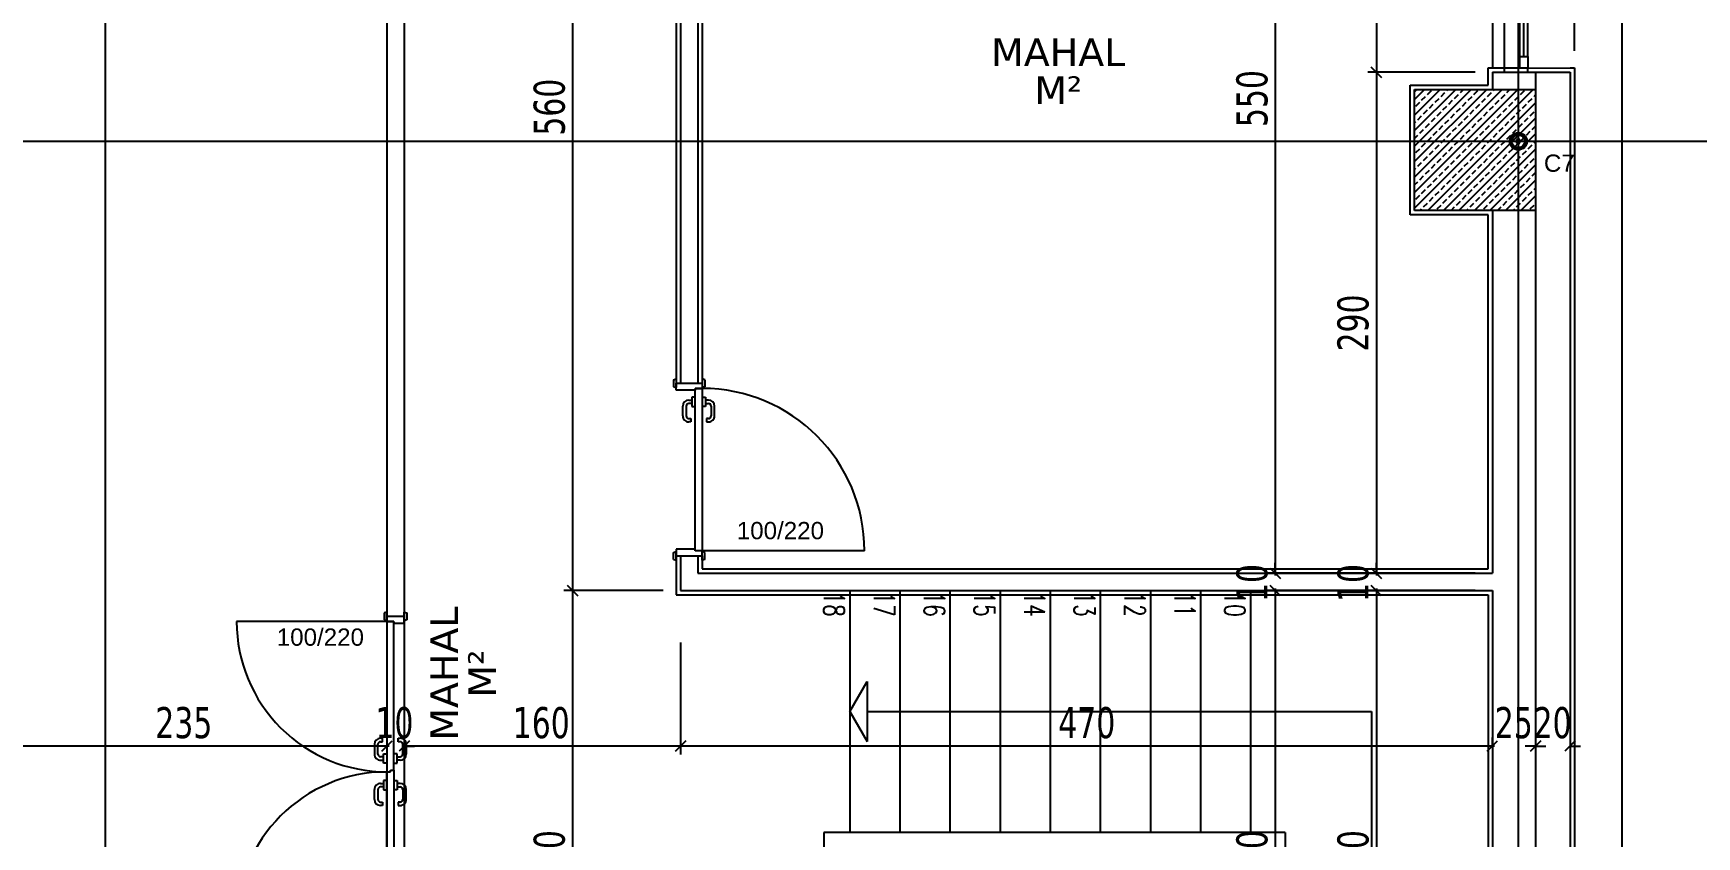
# Model space of a CAD drawing. Header units: millimetres. Extents: x 43168.9 to 43194.6, y -25545.1 to -25543.4.
# Drawn here: x 43173.1939 to 43173.3865, y -25544.1844 to -25544.0914 of the extents above; entities that cross this region are included whole.
import ezdxf
from ezdxf.enums import TextEntityAlignment as Align

# ---------------------------------------------------------------- set-up
doc = ezdxf.new("R2010")
doc.units = ezdxf.units.MM
doc.header["$LTSCALE"] = 200
doc.linetypes.add('DASHDOT2', pattern=[0.5, 0.25, -0.125, 0, -0.125])
doc.linetypes.add('DOT2', pattern=[0.125, 0, -0.125])
for name, color, linetype in [('aks_sgh', 5, 'DASHDOT2'), ('cam_sgh', 1, 'Continuous'), ('dograma_sgh', 43, 'Continuous'), ('duv_sgh', 4, 'Continuous'), ('gor-4_sgh', 17, 'Continuous'), ('izd.tas.ust_sgh', 213, 'DOT2'), ('kolon-b.a_sgh', 6, 'Continuous'), ('merdi_sgh', 3, 'Continuous'), ('olcuic_sgh', 183, 'Continuous'), ('poz_sgh', 12, 'Continuous'), ('siva_sgh', 145, 'Continuous'), ('tarama-betonarme_sgh', 223, 'Continuous'), ('yazi-merdi_sgh', 9, 'Continuous')]:
    doc.layers.add(name, color=color, linetype=linetype)
doc.styles.add('1-200', font='arial.ttf', dxfattribs={"height": 60})
doc.styles.add('dim', font='VERDANA.TTF', dxfattribs={"width": 0.7})
doc.styles.add('text1', font='VERDANA.TTF')
doc.styles.add('text2', font='arial.ttf')
doc.styles.add('text3', font='simplex8.shx', dxfattribs={"width": 0.7})

msp = doc.modelspace()

# ---------------------------------------------------------------- hatches: boundary and pattern name
h = msp.add_hatch(color=256)
edge = h.paths.add_edge_path()
edge.add_arc((43173.3658790417, -25544.10391939969), 0.001, 0, 360)
edge = h.paths.add_edge_path(flags=16)
edge.add_arc((43173.3658790417, -25544.10391939969), 0.00075, 0, 360)

# ---------------------------------------------------------------- linework, layer by layer
at = {"color": 0, "linetype": 'ByBlock', "lineweight": -2}
for p, q in [((43173.34884751141, -25544.09531939969), (43173.35004751141, -25544.09651939969)), ((43173.35004751141, -25544.09651939969), (43173.34884751141, -25544.09531939969)), ((43173.36607904171, -25544.10371939969), (43173.36567904171, -25544.10371939969)), ((43173.36567904171, -25544.10371939969), (43173.36567904171, -25544.10411939969)), ((43173.36594975238, -25544.10384868901), (43173.36580833103, -25544.10399011036)), ((43173.36594975238, -25544.10399011036), (43173.36580833103, -25544.10384868901)), ((43173.36607904171, -25544.10411939969), (43173.36607904171, -25544.10371939969)), ((43173.36567904171, -25544.10411939969), (43173.36607904171, -25544.10411939969)), ((43173.33714423309, -25544.15331939969), (43173.33834423309, -25544.15451939969)), ((43173.33714423309, -25544.15331939969), (43173.33834423309, -25544.15451939969)), ((43173.34884751141, -25544.15331939969), (43173.35004751141, -25544.15451939969)), ((43173.34884751141, -25544.15331939969), (43173.35004751141, -25544.15451939969)), ((43173.25578260523, -25544.15531939969), (43173.25698260523, -25544.15651939969)), ((43173.25698260523, -25544.15651939969), (43173.25578260523, -25544.15531939969)), ((43173.33834423309, -25544.15651939969), (43173.33714423309, -25544.15531939969)), ((43173.33834423309, -25544.15651939969), (43173.33714423309, -25544.15531939969)), ((43173.35004751141, -25544.15651939969), (43173.34884751141, -25544.15531939969)), ((43173.35004751141, -25544.15651939969), (43173.34884751141, -25544.15531939969)), ((43173.23427959124, -25544.17451939969), (43173.23547959124, -25544.17331939969)), ((43173.23427959124, -25544.17451939969), (43173.23547959124, -25544.17331939969)), ((43173.23747956535, -25544.17331939969), (43173.23627956535, -25544.17451939969)), ((43173.23747956535, -25544.17331939969), (43173.23627956535, -25544.17451939969)), ((43173.26947959124, -25544.17331939969), (43173.26827959124, -25544.17451939969)), ((43173.26827959124, -25544.17451939969), (43173.26947959124, -25544.17331939969)), ((43173.36227904171, -25544.17451939969), (43173.36347904171, -25544.17331939969)), ((43173.36227904171, -25544.17451939969), (43173.36347904171, -25544.17331939969)), ((43173.3672790417, -25544.17451939969), (43173.3684790417, -25544.17331939969)), ((43173.3684790417, -25544.17331939969), (43173.3672790417, -25544.17451939969)), ((43173.3724790417, -25544.17331939969), (43173.3712790417, -25544.17451939969))]:
    msp.add_line(p, q, dxfattribs=at)
at = {"color": 0}
for p, q in [((43173.2348795705, -25544.1595101568), (43173.2174795704, -25544.15951016129)), ((43173.2348795702, -25544.1584101568), (43173.23457957018, -25544.1585101569)), ((43173.23457957018, -25544.1585101569), (43173.23457957044, -25544.15931015691)), ((43173.23457957044, -25544.15931015691), (43173.23487957049, -25544.1594101568)), ((43173.23487957049, -25544.1594101568), (43173.2348795702, -25544.1584101568)), ((43173.23487957034, -25544.1589101568), (43173.23487957056, -25544.15951015689)), ((43173.23687956535, -25544.1589101568), (43173.23487957034, -25544.1589101568)), ((43173.2356795705, -25544.15951015659), (43173.2348795705, -25544.15951015689)), ((43173.2348795705, -25544.15951015689), (43173.23487957678, -25544.17691015698)), ((43173.23487957056, -25544.15951015689), (43173.2356795705, -25544.15951015659)), ((43173.2356795705, -25544.15951015659), (43173.23567957046, -25544.1597101566)), ((43173.2356795767, -25544.17671015724), (43173.2356795705, -25544.15951015659)), ((43173.23687956524, -25544.1594101568), (43173.23687956553, -25544.1584101568)), ((43173.23687956559, -25544.15971015629), (43173.23687956535, -25544.1589101568)), ((43173.23717956529, -25544.15931015691), (43173.23687956524, -25544.1594101568)), ((43173.23687956553, -25544.1584101568), (43173.23717956555, -25544.1585101569)), ((43173.23717956555, -25544.1585101569), (43173.23717956529, -25544.15931015691)), ((43173.23567957046, -25544.1597101566), (43173.23687956559, -25544.15971015629)), ((43173.2343795757, -25544.17302015718), (43173.23413957571, -25544.17302015724)), ((43173.23437957581, -25544.17342015718), (43173.2343795757, -25544.17302015718)), ((43173.23617957581, -25544.17342015672), (43173.23617957571, -25544.17302015672)), ((43173.23617957571, -25544.17302015672), (43173.23641957571, -25544.17302015665)), ((43173.23343957589, -25544.17372015742), (43173.23343957619, -25544.17486015742)), ((43173.23383957618, -25544.17486015732), (43173.23383957589, -25544.17372015732)), ((43173.23413957581, -25544.17342015724), (43173.23437957581, -25544.17342015718)), ((43173.23447957645, -25544.17591015715), (43173.23447957617, -25544.17481015715)), ((43173.23447957617, -25544.17481015715), (43173.23487957618, -25544.17481015705)), ((43173.23607957617, -25544.17481015674), (43173.23567957618, -25544.17481015684)), ((43173.23607957645, -25544.17591015674), (43173.23607957617, -25544.17481015674)), ((43173.23641957581, -25544.17342015665), (43173.23617957581, -25544.17342015672)), ((43173.23671957618, -25544.17486015657), (43173.23671957589, -25544.17372015657)), ((43173.23711957589, -25544.17372015647), (43173.23711957618, -25544.17486015647)), ((43173.23447957626, -25544.17516015715), (43173.23413957626, -25544.17516015724)), ((43173.23413957637, -25544.17556015724), (43173.23447957636, -25544.17556015715)), ((43173.23487957648, -25544.17591015705), (43173.23447957645, -25544.17591015715)), ((43173.23487957678, -25544.17691015698), (43173.23527957681, -25544.17691015681)), ((43173.23487959008, -25544.19431015596), (43173.23487957948, -25544.17691015698)), ((43173.23487957948, -25544.17691015698), (43173.23527957951, -25544.17691015681)), ((43173.23527957681, -25544.17691015681), (43173.23527957643, -25544.17671015681)), ((43173.23527957643, -25544.17671015681), (43173.2356795767, -25544.17671015724)), ((43173.23527957951, -25544.17691015681), (43173.23527957913, -25544.17671015681)), ((43173.23527957913, -25544.17671015681), (43173.2356795794, -25544.17671015724)), ((43173.23567957647, -25544.17591015684), (43173.23607957645, -25544.17591015674)), ((43173.2356795794, -25544.17671015724), (43173.2356795974, -25544.19431015684)), ((43173.23607957626, -25544.17516015674), (43173.23641957626, -25544.17516015665)), ((43173.23641957637, -25544.17556015665), (43173.23607957637, -25544.17556015674)), ((43173.23343957859, -25544.18010015626), (43173.23343957888, -25544.17896015626)), ((43173.23383957888, -25544.17896015637), (43173.23383957858, -25544.18010015637)), ((43173.23413957906, -25544.17826015644), (43173.23447957906, -25544.17826015653)), ((43173.23447957895, -25544.17866015653), (43173.23413957896, -25544.17866015645)), ((43173.23487957917, -25544.17791015664), (43173.23447957915, -25544.17791015653)), ((43173.23447957915, -25544.17791015653), (43173.23447957887, -25544.17901015653)), ((43173.23567957917, -25544.17791015684), (43173.23607957915, -25544.17791015694)), ((43173.23607957915, -25544.17791015694), (43173.23607957887, -25544.17901015695)), ((43173.23641957906, -25544.17826015703), (43173.23607957906, -25544.17826015695)), ((43173.23607957896, -25544.17866015694), (43173.23641957896, -25544.17866015703)), ((43173.23671957888, -25544.17896015711), (43173.23671957858, -25544.18010015711)), ((43173.23711957858, -25544.18010015721), (43173.23711957888, -25544.17896015721)), ((43173.2341395785, -25544.18040015645), (43173.23437957851, -25544.18040015651)), ((43173.2343795784, -25544.18080015651), (43173.2341395784, -25544.18080015645)), ((43173.23437957851, -25544.18040015651), (43173.2343795784, -25544.18080015651)), ((43173.23447957887, -25544.17901015653), (43173.23487957887, -25544.17901015664)), ((43173.23607957887, -25544.17901015695), (43173.23567957887, -25544.17901015684)), ((43173.23617957851, -25544.18040015697), (43173.2361795784, -25544.18080015697)), ((43173.2361795784, -25544.18080015697), (43173.2364195784, -25544.18080015703)), ((43173.2364195785, -25544.18040015703), (43173.23617957851, -25544.18040015697))]:
    msp.add_line(p, q, dxfattribs=at)
at = {"color": 0, "linetype": 'Continuous', "lineweight": -2}
for radius in [0.001, 0.00075]:
    msp.add_circle((43173.3658790417, -25544.10391939969), radius, dxfattribs=at)
at = {"color": 0}
for centre, radius, start, end in [((43173.2348795705, -25544.1595101568), 0.01740000010329874, 180.0000145908581, 270.0000208440833), ((43173.23413957588, -25544.17372015724), 0.0007, 90.00001459085833, 180.0000145908581), ((43173.23641957589, -25544.17372015665), 0.0007, 1.459085805009095e-05, 90.00001459085833), ((43173.23413957618, -25544.17486015724), 0.0007, 180.0000145908581, 270.0000145908583), ((43173.23413957588, -25544.17372015724), 0.0003, 90.00001459085833, 180.0000145908581), ((43173.23413957618, -25544.17486015724), 0.0003, 180.0000145908581, 270.0000145908583), ((43173.23641957589, -25544.17372015665), 0.0003, 1.459085805009095e-05, 90.00001459085833), ((43173.23641957618, -25544.17486015665), 0.0007, 270.0000145908583, 1.459085805009095e-05), ((43173.23641957618, -25544.17486015665), 0.0003, 270.0000145908583, 1.459085805009095e-05), ((43173.2348795821, -25544.19431015409), 0.01739999695274168, 90.00005836343327, 180), ((43173.23413957888, -25544.17896015645), 0.0007, 89.99998540914169, 179.9999854091419), ((43173.23413957888, -25544.17896015645), 0.0003, 89.99998540914169, 179.9999854091419), ((43173.23641957888, -25544.17896015703), 0.0007, 359.9999854091419, 89.99998540914169), ((43173.23641957888, -25544.17896015703), 0.0003, 359.9999854091419, 89.99998540914169), ((43173.23413957858, -25544.18010015645), 0.0007, 179.9999854091419, 269.9999854091417), ((43173.23413957858, -25544.18010015645), 0.0003, 179.9999854091419, 269.9999854091417), ((43173.23641957858, -25544.18010015703), 0.0003, 269.9999854091417, 359.9999854091419), ((43173.23641957858, -25544.18010015703), 0.0007, 269.9999854091417, 359.9999854091419)]:
    msp.add_arc(centre, radius, start, end, dxfattribs=at)
at = {"layer": 'aks_sgh'}
for p, q in [((43173.3658790417, -25543.74091939969), (43173.3658790417, -25544.60991939969)), ((43173.37787904171, -25543.74091939969), (43173.37787904171, -25544.60991939969)), ((43173.44687959124, -25544.10391939969), (43172.64487849217, -25544.10391939969))]:
    msp.add_line(p, q, dxfattribs=at)
at = {"layer": 'cam_sgh'}
for p, q in [((43173.23487959124, -25544.04391939969), (43173.23487959124, -25544.30091015457)), ((43173.23687959124, -25544.04391939969), (43173.23687959124, -25544.30091015457)), ((43173.3665190417, -25544.09409939969), (43173.3665190417, -25544.07258439969))]:
    msp.add_line(p, q, dxfattribs=at)
at = {"layer": 'dograma_sgh'}
for p, q in [((43173.36606404171, -25544.09542939969), (43173.36606404171, -25544.09409939969)), ((43173.36606404171, -25544.09409939969), (43173.3669740417, -25544.09409939969)), ((43173.3669740417, -25544.09409939969), (43173.3669740417, -25544.09542939969)), ((43173.3642440417, -25544.09542939969), (43173.3642440417, -25544.09591939969)), ((43173.3669740417, -25544.09542939969), (43173.3642440417, -25544.09542939969)), ((43173.3642440417, -25544.09591939969), (43173.3669740417, -25544.09591939969)), ((43173.3669740417, -25544.09542939969), (43173.36606404171, -25544.09542939969)), ((43173.3669740417, -25544.09591939969), (43173.3669740417, -25544.09542939969)), ((43173.26807959125, -25544.13151939969), (43173.26837959125, -25544.13141939969)), ((43173.26807959125, -25544.13151939969), (43173.26807959125, -25544.13231939969)), ((43173.26807959125, -25544.13231939969), (43173.26837959125, -25544.13241939969)), ((43173.26837959125, -25544.13141939969), (43173.26837959125, -25544.13241939969)), ((43173.26837959125, -25544.13191939969), (43173.27137959124, -25544.13191939969)), ((43173.26837959125, -25544.13271939969), (43173.26837959125, -25544.13191939969)), ((43173.27057959124, -25544.13271939969), (43173.26837959125, -25544.13271939969)), ((43173.27057959124, -25544.13251939969), (43173.27137959124, -25544.13251939969)), ((43173.27057959124, -25544.15131939969), (43173.27057959124, -25544.13251939969)), ((43173.27107959124, -25544.13251939969), (43173.27057959124, -25544.13251939969)), ((43173.27057959124, -25544.13251939969), (43173.27057959124, -25544.13271939969)), ((43173.27137959124, -25544.13251939969), (43173.27107959124, -25544.13251939969)), ((43173.27167959124, -25544.13151939969), (43173.27137959124, -25544.13141939969)), ((43173.27137959124, -25544.13141939969), (43173.27137959124, -25544.13241939969)), ((43173.27137959124, -25544.13191939969), (43173.27137959124, -25544.13251939969)), ((43173.27167959124, -25544.13231939969), (43173.27137959124, -25544.13241939969)), ((43173.27137959124, -25544.13251939969), (43173.27137959124, -25544.15131939969)), ((43173.27167959124, -25544.13151939969), (43173.27167959124, -25544.13231939969)), ((43173.26913959176, -25544.13570940006), (43173.26913959146, -25544.13456940006)), ((43173.26953959146, -25544.13456939996), (43173.26953959175, -25544.13570939996)), ((43173.26983959128, -25544.13386939988), (43173.27017959128, -25544.13386939979)), ((43173.27017959138, -25544.13426939979), (43173.26983959138, -25544.13426939988)), ((43173.27057959117, -25544.13351939969), (43173.27017959119, -25544.13351939979)), ((43173.27017959119, -25544.13351939979), (43173.27017959148, -25544.13461939979)), ((43173.27017959148, -25544.13461939979), (43173.27057959147, -25544.13461939969)), ((43173.27137959132, -25544.13351939969), (43173.2717795913, -25544.13351939979)), ((43173.27177959101, -25544.13461939979), (43173.27137959102, -25544.13461939969)), ((43173.2717795913, -25544.13351939979), (43173.27177959101, -25544.13461939979)), ((43173.2721195912, -25544.13386939988), (43173.2717795912, -25544.13386939979)), ((43173.2717795911, -25544.13426939979), (43173.2721195911, -25544.13426939988)), ((43173.27241959103, -25544.13456939996), (43173.27241959073, -25544.13570939996)), ((43173.27281959073, -25544.13570940006), (43173.27281959102, -25544.13456940006)), ((43173.26983959183, -25544.13600939988), (43173.27007959184, -25544.13600939982)), ((43173.27007959194, -25544.13640939982), (43173.26983959194, -25544.13640939988)), ((43173.27007959184, -25544.13600939982), (43173.27007959194, -25544.13640939982)), ((43173.27211959065, -25544.13600939988), (43173.27187959065, -25544.13600939982)), ((43173.27187959065, -25544.13600939982), (43173.27187959055, -25544.13640939982)), ((43173.27187959055, -25544.13640939982), (43173.27211959055, -25544.13640939988)), ((43173.26807959125, -25544.15151939969), (43173.26837959125, -25544.15141939969)), ((43173.26807959125, -25544.15231939969), (43173.26807959125, -25544.15151939969)), ((43173.27057959124, -25544.15111939969), (43173.26837959125, -25544.15111939969)), ((43173.26837959125, -25544.15111939969), (43173.26837959125, -25544.15191939969)), ((43173.26837959125, -25544.15241939969), (43173.26837959125, -25544.15141939969)), ((43173.26837959125, -25544.15191939969), (43173.27137959124, -25544.15191939969)), ((43173.27057959124, -25544.15131939969), (43173.27057959124, -25544.15111939969)), ((43173.27137959124, -25544.15131939969), (43173.27057959124, -25544.15131939969)), ((43173.27107959124, -25544.15131939969), (43173.27057959124, -25544.15131939969)), ((43173.27137959124, -25544.15131939969), (43173.27107959124, -25544.15131939969)), ((43173.27137959124, -25544.15191939969), (43173.27137959124, -25544.15131939969)), ((43173.27167959124, -25544.15151939969), (43173.27137959124, -25544.15141939969)), ((43173.27137959124, -25544.15241939969), (43173.27137959124, -25544.15141939969)), ((43173.27167959124, -25544.15231939969), (43173.27167959124, -25544.15151939969)), ((43173.26807959125, -25544.15231939969), (43173.26837959125, -25544.15241939969)), ((43173.27167959124, -25544.15231939969), (43173.27137959124, -25544.15241939969))]:
    msp.add_line(p, q, dxfattribs=at)
at = {"layer": 'dograma_sgh', "color": 145}
msp.add_line((43173.29017959124, -25544.15131939969), (43173.27137959124, -25544.15131939969), dxfattribs=at)
msp.add_arc((43173.27137959124, -25544.15131939969), 0.01879999999999999, 0, 90, dxfattribs=at)
at = {"layer": 'dograma_sgh'}
for centre, radius, start, end in [((43173.26983959146, -25544.13456939988), 0.0007, 90.00001459085833, 180.0000145908581), ((43173.26983959146, -25544.13456939988), 0.0003, 90.00001459085833, 180.0000145908581), ((43173.27211959103, -25544.13456939988), 0.0007, 359.9999854091419, 89.99998540914169), ((43173.27211959103, -25544.13456939988), 0.0003, 359.9999854091419, 89.99998540914169), ((43173.26983959175, -25544.13570939988), 0.0007, 180.0000145908581, 270.0000145908583), ((43173.26983959175, -25544.13570939988), 0.0003, 180.0000145908581, 270.0000145908583), ((43173.27211959073, -25544.13570939988), 0.0003, 269.9999854091417, 359.9999854091419), ((43173.27211959073, -25544.13570939988), 0.0007, 269.9999854091417, 359.9999854091419)]:
    msp.add_arc(centre, radius, start, end, dxfattribs=at)
at = {"layer": 'duv_sgh'}
for p, q in [((43173.26887959124, -25544.04391939969), (43173.26887959124, -25544.13191939969)), ((43173.27087959124, -25544.04391939969), (43173.27087959124, -25544.13191939969)), ((43173.36287904171, -25544.09591939969), (43173.36287904171, -25544.09791939969)), ((43173.36287904171, -25544.09591939969), (43173.3718790417, -25544.09591939969)), ((43173.3678790417, -25544.09591939969), (43173.3678790417, -25544.09791939969)), ((43173.3718790417, -25544.09591939969), (43173.3718790417, -25544.25191939969)), ((43173.36287904171, -25544.11191939969), (43173.36287904171, -25544.15391939969)), ((43173.3678790417, -25544.11191939969), (43173.3678790417, -25544.21591939969)), ((43173.26837959125, -25544.13191939969), (43173.27137959124, -25544.13191939969)), ((43173.26837959125, -25544.15191939969), (43173.27137959124, -25544.15191939969)), ((43173.26887959124, -25544.15191939969), (43173.26887959124, -25544.15591939969)), ((43173.27087959124, -25544.15191939969), (43173.27087959124, -25544.15391939969)), ((43173.27087959124, -25544.15391939969), (43173.36287904171, -25544.15391939969)), ((43173.26887959124, -25544.15591939969), (43173.36287904171, -25544.15591939969)), ((43173.36287904171, -25544.15591939969), (43173.36287904171, -25544.21591939969))]:
    msp.add_line(p, q, dxfattribs=at)
at = {"layer": 'gor-4_sgh'}
for p, q in [((43173.36287904171, -25544.04891939969), (43173.36287904171, -25544.09542939969)), ((43173.3642440417, -25544.04858439969), (43173.3642440417, -25544.09542939969)), ((43173.37237904171, -25544.09342939969), (43173.37237904171, -25544.04924663395)), ((43173.36606404171, -25544.09409939969), (43173.36606404171, -25544.07258439969)), ((43173.3669740417, -25544.09409939969), (43173.3669740417, -25544.07258439969))]:
    msp.add_line(p, q, dxfattribs=at)
at = {"layer": 'izd.tas.ust_sgh'}
msp.add_line((43173.37987959124, -25543.86692864481), (43173.37987959124, -25544.46491939969), dxfattribs=at)
at = {"layer": 'kolon-b.a_sgh'}
for p, q in [((43173.35387904171, -25544.09791939969), (43173.3678790417, -25544.09791939969)), ((43173.35387904171, -25544.11191939969), (43173.35387904171, -25544.09791939969)), ((43173.3678790417, -25544.09791939969), (43173.3678790417, -25544.11191939969)), ((43173.3678790417, -25544.11191939969), (43173.35387904171, -25544.11191939969))]:
    msp.add_line(p, q, dxfattribs=at)
at = {"layer": 'merdi_sgh'}
for p, q in [((43173.2884790417, -25544.15591939969), (43173.2884790417, -25544.18391939969)), ((43173.29427904171, -25544.15591939969), (43173.29427904171, -25544.18391939969)), ((43173.30007904171, -25544.15591939969), (43173.30007904171, -25544.18391939969)), ((43173.30587904171, -25544.15591939969), (43173.30587904171, -25544.18391939969)), ((43173.3116790417, -25544.15591939969), (43173.3116790417, -25544.18391939969)), ((43173.3174790417, -25544.15591939969), (43173.3174790417, -25544.18391939969)), ((43173.3232790417, -25544.15591939969), (43173.3232790417, -25544.18391939969)), ((43173.3290790417, -25544.15591939969), (43173.3290790417, -25544.18391939969)), ((43173.33487904171, -25544.15591939969), (43173.33487904171, -25544.18391939969)), ((43173.2884790417, -25544.16991939969), (43173.2904790417, -25544.16645529807)), ((43173.2904790417, -25544.16645529807), (43173.2904790417, -25544.1733835013)), ((43173.2884790417, -25544.16991939969), (43173.2904790417, -25544.1733835013)), ((43173.2904790417, -25544.16991939969), (43173.3488790417, -25544.16991939969)), ((43173.3488790417, -25544.16991939969), (43173.3488790417, -25544.20391939969)), ((43173.3388790417, -25544.18391939969), (43173.2854790417, -25544.18391939969)), ((43173.2854790417, -25544.18391939969), (43173.2854790417, -25544.21791939969)), ((43173.3388790417, -25544.18391939969), (43173.3388790417, -25544.18991939969))]:
    msp.add_line(p, q, dxfattribs=at)
at = {"layer": 'olcuic_sgh'}
for p, q in [((43173.20229897423, -25544.54616939969), (43173.20229897423, -25544.04366939969)), ((43173.25638260523, -25544.04366939969), (43173.25638260523, -25544.15616939969)), ((43173.33774423309, -25544.04366939969), (43173.33774423309, -25544.15416939969)), ((43173.34944751141, -25544.04766939969), (43173.34944751141, -25544.09616939969)), ((43173.36087959124, -25544.09591939969), (43173.3484475114, -25544.09591939969)), ((43173.36087959124, -25544.09591939969), (43173.3484475114, -25544.09591939969)), ((43173.34944751141, -25544.09566939969), (43173.34944751141, -25544.15416939969)), ((43173.34974423309, -25544.15391939969), (43173.33674423309, -25544.15391939969)), ((43173.34974423309, -25544.15391939969), (43173.33674423309, -25544.15391939969)), ((43173.33774423309, -25544.15391939969), (43173.33774423309, -25544.15271939969)), ((43173.36087904171, -25544.15391939969), (43173.3484475114, -25544.15391939969)), ((43173.36087904171, -25544.15391939969), (43173.3484475114, -25544.15391939969)), ((43173.34944751141, -25544.15391939969), (43173.34944751141, -25544.15271939969)), ((43173.25638260523, -25544.15566939969), (43173.25638260523, -25544.21816939969)), ((43173.33774423309, -25544.15566939969), (43173.33774423309, -25544.21816939969)), ((43173.34944751141, -25544.15566939969), (43173.34944751141, -25544.21816939969)), ((43173.26687959124, -25544.15591939969), (43173.25538260523, -25544.15591939969)), ((43173.26687959124, -25544.15591939969), (43173.25538260523, -25544.15591939969)), ((43173.34974423309, -25544.15591939969), (43173.33674423309, -25544.15591939969)), ((43173.34974423309, -25544.15591939969), (43173.33674423309, -25544.15591939969)), ((43173.33774423309, -25544.15591939969), (43173.33774423309, -25544.15711939969)), ((43173.36087904171, -25544.15591939969), (43173.3484475114, -25544.15591939969)), ((43173.36087904171, -25544.15591939969), (43173.3484475114, -25544.15591939969)), ((43173.34944751141, -25544.15591939969), (43173.34944751141, -25544.15711939969)), ((43173.23487959124, -25544.16191939969), (43173.23487959124, -25544.17491939969)), ((43173.23487959124, -25544.16191939969), (43173.23487959124, -25544.17491939969)), ((43173.23687956535, -25544.16191939969), (43173.23687956535, -25544.17491939969)), ((43173.23687956535, -25544.16191939969), (43173.23687956535, -25544.17491939969)), ((43173.26887959124, -25544.16191939969), (43173.26887959124, -25544.17491939969)), ((43173.26887959124, -25544.16191939969), (43173.26887959124, -25544.17491939969)), ((43173.36287904171, -25544.17391939969), (43173.36287904171, -25544.17291939969)), ((43173.36287904171, -25544.17391939969), (43173.36287904171, -25544.17291939969)), ((43173.23512959124, -25544.17391939969), (43173.18762959124, -25544.17391939969)), ((43173.23487959124, -25544.17391939969), (43173.23367959124, -25544.17391939969)), ((43173.26912959124, -25544.17391939969), (43173.23662956535, -25544.17391939969)), ((43173.23687956535, -25544.17391939969), (43173.23807956535, -25544.17391939969)), ((43173.3631290417, -25544.17391939969), (43173.26862959124, -25544.17391939969)), ((43173.36287904171, -25544.17391939969), (43173.36167904171, -25544.17391939969)), ((43173.3678790417, -25544.17391939969), (43173.3666790417, -25544.17391939969)), ((43173.3678790417, -25544.17391939969), (43173.3678790417, -25544.17491939969)), ((43173.3678790417, -25544.17391939969), (43173.3690790417, -25544.17391939969)), ((43173.3678790417, -25544.17391939969), (43173.3678790417, -25544.17491939969)), ((43173.3718790417, -25544.17391939969), (43173.3718790417, -25544.17491939969)), ((43173.3718790417, -25544.17391939969), (43173.3730790417, -25544.17391939969))]:
    msp.add_line(p, q, dxfattribs=at)
at = {"layer": 'siva_sgh'}
for p, q in [((43173.26837959125, -25544.04441939969), (43173.26837959125, -25544.13191939969)), ((43173.2713790417, -25544.04441939969), (43173.2713790417, -25544.13191939969)), ((43173.36237959124, -25544.09741939969), (43173.36237959124, -25544.09541939969)), ((43173.36237959124, -25544.09541939969), (43173.36606404171, -25544.09541939969)), ((43173.3669740417, -25544.09542939969), (43173.3718790417, -25544.09541939969)), ((43173.3718790417, -25544.09541939969), (43173.37237904171, -25544.09541939969)), ((43173.37237904171, -25544.09541939969), (43173.37237837123, -25544.25191939969)), ((43173.35337959124, -25544.11241939969), (43173.35337959124, -25544.09741939969)), ((43173.35337959124, -25544.09741939969), (43173.36237959124, -25544.09741939969)), ((43173.36237959124, -25544.11241939969), (43173.35337959124, -25544.11241939969)), ((43173.36237959124, -25544.15341939969), (43173.36237959124, -25544.11241939969)), ((43173.26837959125, -25544.15191939969), (43173.26837959125, -25544.15641939969)), ((43173.27137959124, -25544.15191939969), (43173.27137959124, -25544.15341939969)), ((43173.27137959124, -25544.15341939969), (43173.36237959124, -25544.15341939969)), ((43173.26837959125, -25544.15641939969), (43173.36237959124, -25544.15641939969)), ((43173.36237959124, -25544.15641939969), (43173.36237959124, -25544.21591939969))]:
    msp.add_line(p, q, dxfattribs=at)
at = {"layer": 'tarama-betonarme_sgh'}
for p, q in [((43173.35387904171, -25544.09908146959), (43173.3550411116, -25544.09791939969)), ((43173.35387904171, -25544.10087752081), (43173.35683716283, -25544.09791939969)), ((43173.35387904171, -25544.10267357203), (43173.35863321405, -25544.09791939969)), ((43173.35387904171, -25544.10446962326), (43173.36042926527, -25544.09791939969)), ((43173.35387904171, -25544.10626567448), (43173.3622253165, -25544.09791939969)), ((43173.35387904171, -25544.10806172571), (43173.36402136772, -25544.09791939969)), ((43173.35387904171, -25544.10985777693), (43173.36581741895, -25544.09791939969)), ((43173.35387904171, -25544.11165382816), (43173.36761347017, -25544.09791939969)), ((43173.35387904171, -25544.09818344436), (43173.35414308638, -25544.09791939969)), ((43173.35536613996, -25544.09849239734), (43173.35581515276, -25544.09804338453)), ((43173.35761120398, -25544.09804338453), (43173.35773518882, -25544.09791939969)), ((43173.35918274881, -25544.09826789093), (43173.35953124005, -25544.09791939969)), ((43173.36075429362, -25544.09849239734), (43173.36120330643, -25544.09804338453)), ((43173.36299935765, -25544.09804338453), (43173.3631233425, -25544.09791939969)), ((43173.36457090248, -25544.09826789093), (43173.36491939372, -25544.09791939969)), ((43173.3661424473, -25544.09849239734), (43173.36659146011, -25544.09804338453)), ((43173.35401910153, -25544.09983943576), (43173.35446811434, -25544.09939042295)), ((43173.35469262074, -25544.09916591655), (43173.35514163355, -25544.09871690374)), ((43173.3554095214, -25544.11191939969), (43173.3678790417, -25544.09944987938)), ((43173.35559064636, -25544.10006394216), (43173.35603965916, -25544.09961492935)), ((43173.35626416557, -25544.09939042295), (43173.35671317837, -25544.09894141015)), ((43173.35693768477, -25544.09871690374), (43173.35738669758, -25544.09826789093)), ((43173.35716219118, -25544.10028844856), (43173.35761120398, -25544.09983943576)), ((43173.35783571038, -25544.09961492935), (43173.3582847232, -25544.09916591655)), ((43173.3585092296, -25544.09894141015), (43173.3589582424, -25544.09849239734)), ((43173.35940725521, -25544.09983943576), (43173.35985626801, -25544.09939042295)), ((43173.36008077442, -25544.09916591655), (43173.36052978722, -25544.09871690374)), ((43173.36097880003, -25544.10006394216), (43173.36142781284, -25544.09961492935)), ((43173.36165231924, -25544.09939042295), (43173.36210133204, -25544.09894141015)), ((43173.36232583845, -25544.09871690374), (43173.36277485125, -25544.09826789093)), ((43173.36255034485, -25544.10028844856), (43173.36299935765, -25544.09983943576)), ((43173.36322386406, -25544.09961492935), (43173.36367287686, -25544.09916591655)), ((43173.36389738327, -25544.09894141015), (43173.36434639608, -25544.09849239734)), ((43173.36479540888, -25544.09983943576), (43173.36524442169, -25544.09939042295)), ((43173.36546892809, -25544.09916591655), (43173.36591794089, -25544.09871690374)), ((43173.3663669537, -25544.10006394216), (43173.36681596651, -25544.09961492935)), ((43173.36704047291, -25544.09939042295), (43173.36748948572, -25544.09894141015)), ((43173.36771399212, -25544.09871690374), (43173.3678790417, -25544.09855185416)), ((43173.35387904171, -25544.10177554681), (43173.35401910153, -25544.10163548698)), ((43173.35424360794, -25544.10141098058), (43173.35469262074, -25544.10096196777)), ((43173.35491712714, -25544.10073746137), (43173.35536613996, -25544.10028844856)), ((43173.35514163355, -25544.10230900619), (43173.35559064636, -25544.10185999339)), ((43173.35581515276, -25544.10163548698), (43173.35626416557, -25544.10118647417)), ((43173.35648867197, -25544.10096196777), (43173.35693768477, -25544.10051295497)), ((43173.35720557262, -25544.11191939969), (43173.3678790417, -25544.1012459306)), ((43173.35738669758, -25544.10185999339), (43173.35783571038, -25544.10141098058)), ((43173.35806021679, -25544.10118647417), (43173.3585092296, -25544.10073746137)), ((43173.358733736, -25544.10051295497), (43173.35918274881, -25544.10006394216)), ((43173.3589582424, -25544.10208449979), (43173.35940725521, -25544.10163548698)), ((43173.35963176161, -25544.10141098058), (43173.36008077442, -25544.10096196777)), ((43173.36030528082, -25544.10073746137), (43173.36075429362, -25544.10028844856)), ((43173.36052978722, -25544.10230900619), (43173.36097880003, -25544.10185999339)), ((43173.36120330643, -25544.10163548698), (43173.36165231924, -25544.10118647417)), ((43173.36187682564, -25544.10096196777), (43173.36232583845, -25544.10051295497)), ((43173.36277485125, -25544.10185999339), (43173.36322386406, -25544.10141098058)), ((43173.36344837046, -25544.10118647417), (43173.36389738327, -25544.10073746137)), ((43173.36412188967, -25544.10051295497), (43173.36457090248, -25544.10006394216)), ((43173.36434639608, -25544.10208449979), (43173.36479540888, -25544.10163548698)), ((43173.36501991528, -25544.10141098058), (43173.36546892809, -25544.10096196777)), ((43173.36569343449, -25544.10073746137), (43173.3661424473, -25544.10028844856)), ((43173.36591794089, -25544.10230900619), (43173.3663669537, -25544.10185999339)), ((43173.36659146011, -25544.10163548698), (43173.36704047291, -25544.10118647417)), ((43173.36726497932, -25544.10096196777), (43173.36771399212, -25544.10051295497)), ((43173.35387904171, -25544.10357159804), (43173.35424360794, -25544.1032070318)), ((43173.35446811434, -25544.1029825254), (43173.35491712714, -25544.10253351259)), ((43173.35536613996, -25544.10388055101), (43173.35581515276, -25544.10343153821)), ((43173.35603965916, -25544.1032070318), (43173.35648867197, -25544.10275801899)), ((43173.35671317837, -25544.10253351259), (43173.35716219118, -25544.10208449979)), ((43173.35693768477, -25544.10410505741), (43173.35738669758, -25544.10365604461)), ((43173.35761120398, -25544.10343153821), (43173.35806021679, -25544.1029825254)), ((43173.3582847232, -25544.10275801899), (43173.358733736, -25544.10230900619)), ((43173.35900162384, -25544.11191939969), (43173.3678790417, -25544.10304198183)), ((43173.35918274881, -25544.10365604461), (43173.35963176161, -25544.1032070318)), ((43173.35985626801, -25544.1029825254), (43173.36030528082, -25544.10253351259)), ((43173.36075429362, -25544.10388055101), (43173.36120330643, -25544.10343153821)), ((43173.36142781284, -25544.1032070318), (43173.36187682564, -25544.10275801899)), ((43173.36210133204, -25544.10253351259), (43173.36255034485, -25544.10208449979)), ((43173.36232583845, -25544.10410505741), (43173.36277485125, -25544.10365604461)), ((43173.36299935765, -25544.10343153821), (43173.36344837046, -25544.1029825254)), ((43173.36367287686, -25544.10275801899), (43173.36412188967, -25544.10230900619)), ((43173.36457090248, -25544.10365604461), (43173.36501991528, -25544.1032070318)), ((43173.36524442169, -25544.1029825254), (43173.36569343449, -25544.10253351259)), ((43173.3661424473, -25544.10388055101), (43173.36659146011, -25544.10343153821)), ((43173.36681596651, -25544.1032070318), (43173.36726497932, -25544.10275801899)), ((43173.36748948572, -25544.10253351259), (43173.3678790417, -25544.1021439566)), ((43173.35401910153, -25544.10522758943), (43173.35446811434, -25544.10477857662)), ((43173.35469262074, -25544.10455407022), (43173.35514163355, -25544.10410505741)), ((43173.35491712714, -25544.10612561504), (43173.35536613996, -25544.10567660223)), ((43173.35559064636, -25544.10545209583), (43173.35603965916, -25544.10500308303)), ((43173.35626416557, -25544.10477857662), (43173.35671317837, -25544.10432956382)), ((43173.35716219118, -25544.10567660223), (43173.35761120398, -25544.10522758943)), ((43173.35783571038, -25544.10500308303), (43173.3582847232, -25544.10455407022)), ((43173.3585092296, -25544.10432956382), (43173.3589582424, -25544.10388055101)), ((43173.358733736, -25544.10590110864), (43173.35918274881, -25544.10545209583)), ((43173.35940725521, -25544.10522758943), (43173.35985626801, -25544.10477857662)), ((43173.36008077442, -25544.10455407022), (43173.36052978722, -25544.10410505741)), ((43173.36030528082, -25544.10612561504), (43173.36075429362, -25544.10567660223)), ((43173.36079767507, -25544.11191939969), (43173.3678790417, -25544.10483803305)), ((43173.36097880003, -25544.10545209583), (43173.36142781284, -25544.10500308303)), ((43173.36165231924, -25544.10477857662), (43173.36210133204, -25544.10432956382)), ((43173.36255034485, -25544.10567660223), (43173.36299935765, -25544.10522758943)), ((43173.36322386406, -25544.10500308303), (43173.36367287686, -25544.10455407022)), ((43173.36389738327, -25544.10432956382), (43173.36434639608, -25544.10388055101)), ((43173.36412188967, -25544.10590110864), (43173.36457090248, -25544.10545209583)), ((43173.36479540888, -25544.10522758943), (43173.36524442169, -25544.10477857662)), ((43173.36546892809, -25544.10455407022), (43173.36591794089, -25544.10410505741)), ((43173.36569343449, -25544.10612561504), (43173.3661424473, -25544.10567660223)), ((43173.3663669537, -25544.10545209583), (43173.36681596651, -25544.10500308303)), ((43173.36704047291, -25544.10477857662), (43173.36748948572, -25544.10432956382)), ((43173.36771399212, -25544.10410505741), (43173.3678790417, -25544.10394000783)), ((43173.35387904171, -25544.10716370048), (43173.35401910153, -25544.10702364065)), ((43173.35424360794, -25544.10679913425), (43173.35469262074, -25544.10635012144)), ((43173.35514163355, -25544.10769715986), (43173.35559064636, -25544.10724814705)), ((43173.35581515276, -25544.10702364065), (43173.35626416557, -25544.10657462785)), ((43173.35648867197, -25544.10635012144), (43173.35693768477, -25544.10590110864)), ((43173.35671317837, -25544.10792166627), (43173.35716219118, -25544.10747265346)), ((43173.35738669758, -25544.10724814705), (43173.35783571038, -25544.10679913425)), ((43173.35806021679, -25544.10657462785), (43173.3585092296, -25544.10612561504)), ((43173.3582847232, -25544.10814617267), (43173.358733736, -25544.10769715986)), ((43173.3589582424, -25544.10747265346), (43173.35940725521, -25544.10702364065)), ((43173.35963176161, -25544.10679913425), (43173.36008077442, -25544.10635012144)), ((43173.36052978722, -25544.10769715986), (43173.36097880003, -25544.10724814705)), ((43173.36120330643, -25544.10702364065), (43173.36165231924, -25544.10657462785)), ((43173.36187682564, -25544.10635012144), (43173.36232583845, -25544.10590110864)), ((43173.36210133204, -25544.10792166627), (43173.36255034485, -25544.10747265346)), ((43173.36259372629, -25544.11191939969), (43173.3678790417, -25544.10663408428)), ((43173.36277485125, -25544.10724814705), (43173.36322386406, -25544.10679913425)), ((43173.36344837046, -25544.10657462785), (43173.36389738327, -25544.10612561504)), ((43173.36367287686, -25544.10814617267), (43173.36412188967, -25544.10769715986)), ((43173.36434639608, -25544.10747265346), (43173.36479540888, -25544.10702364065)), ((43173.36501991528, -25544.10679913425), (43173.36546892809, -25544.10635012144)), ((43173.36591794089, -25544.10769715986), (43173.3663669537, -25544.10724814705)), ((43173.36659146011, -25544.10702364065), (43173.36704047291, -25544.10657462785)), ((43173.36726497932, -25544.10635012144), (43173.36771399212, -25544.10590110864)), ((43173.36748948572, -25544.10792166627), (43173.3678790417, -25544.10753211028)), ((43173.35387904171, -25544.10895975171), (43173.35424360794, -25544.10859518547)), ((43173.35446811434, -25544.10837067907), (43173.35491712714, -25544.10792166627)), ((43173.35469262074, -25544.10994222389), (43173.35514163355, -25544.10949321109)), ((43173.35536613996, -25544.10926870468), (43173.35581515276, -25544.10881969188)), ((43173.35603965916, -25544.10859518547), (43173.35648867197, -25544.10814617267)), ((43173.35693768477, -25544.10949321109), (43173.35738669758, -25544.10904419828)), ((43173.35761120398, -25544.10881969188), (43173.35806021679, -25544.10837067907)), ((43173.3585092296, -25544.10971771749), (43173.3589582424, -25544.10926870468)), ((43173.35918274881, -25544.10904419828), (43173.35963176161, -25544.10859518547)), ((43173.35985626801, -25544.10837067907), (43173.36030528082, -25544.10792166627)), ((43173.36008077442, -25544.10994222389), (43173.36052978722, -25544.10949321109)), ((43173.36075429362, -25544.10926870468), (43173.36120330643, -25544.10881969188)), ((43173.36142781284, -25544.10859518547), (43173.36187682564, -25544.10814617267)), ((43173.36232583845, -25544.10949321109), (43173.36277485125, -25544.10904419828)), ((43173.36299935765, -25544.10881969188), (43173.36344837046, -25544.10837067907)), ((43173.36389738327, -25544.10971771749), (43173.36434639608, -25544.10926870468)), ((43173.36438977752, -25544.11191939969), (43173.3678790417, -25544.1084301355)), ((43173.36457090248, -25544.10904419828), (43173.36501991528, -25544.10859518547)), ((43173.36524442169, -25544.10837067907), (43173.36569343449, -25544.10792166627)), ((43173.36546892809, -25544.10994222389), (43173.36591794089, -25544.10949321109)), ((43173.3661424473, -25544.10926870468), (43173.36659146011, -25544.10881969188)), ((43173.36681596651, -25544.10859518547), (43173.36726497932, -25544.10814617267)), ((43173.36771399212, -25544.10949321109), (43173.3678790417, -25544.1093281615)), ((43173.35401910153, -25544.1106157431), (43173.35446811434, -25544.1101667303)), ((43173.35491712714, -25544.11151376871), (43173.35536613996, -25544.11106475591)), ((43173.35559064636, -25544.1108402495), (43173.35603965916, -25544.1103912367)), ((43173.35626416557, -25544.1101667303), (43173.35671317837, -25544.10971771749)), ((43173.35648867197, -25544.11173827512), (43173.35693768477, -25544.11128926231)), ((43173.35716219118, -25544.11106475591), (43173.35761120398, -25544.1106157431)), ((43173.35783571038, -25544.1103912367), (43173.3582847232, -25544.10994222389)), ((43173.35810359862, -25544.11191939969), (43173.3585092296, -25544.11151376871)), ((43173.358733736, -25544.11128926231), (43173.35918274881, -25544.1108402495)), ((43173.35940725521, -25544.1106157431), (43173.35985626801, -25544.1101667303)), ((43173.36030528082, -25544.11151376871), (43173.36075429362, -25544.11106475591)), ((43173.36097880003, -25544.1108402495), (43173.36142781284, -25544.1103912367)), ((43173.36165231924, -25544.1101667303), (43173.36210133204, -25544.10971771749)), ((43173.36187682564, -25544.11173827512), (43173.36232583845, -25544.11128926231)), ((43173.36255034485, -25544.11106475591), (43173.36299935765, -25544.1106157431)), ((43173.36322386406, -25544.1103912367), (43173.36367287686, -25544.10994222389)), ((43173.36349175229, -25544.11191939969), (43173.36389738327, -25544.11151376871)), ((43173.36412188967, -25544.11128926231), (43173.36457090248, -25544.1108402495)), ((43173.36479540888, -25544.1106157431), (43173.36524442169, -25544.1101667303)), ((43173.36569343449, -25544.11151376871), (43173.3661424473, -25544.11106475591)), ((43173.36618582875, -25544.11191939969), (43173.3678790417, -25544.11022618673)), ((43173.3663669537, -25544.1108402495), (43173.36681596651, -25544.1103912367)), ((43173.36704047291, -25544.1101667303), (43173.36748948572, -25544.10971771749)), ((43173.36726497932, -25544.11173827512), (43173.36771399212, -25544.11128926231)), ((43173.35451149617, -25544.11191939969), (43173.35469262074, -25544.11173827512)), ((43173.35989964985, -25544.11191939969), (43173.36008077442, -25544.11173827512)), ((43173.36528780352, -25544.11191939969), (43173.36546892809, -25544.11173827512))]:
    msp.add_line(p, q, dxfattribs=at)

# ---------------------------------------------------------------- texts
at = {"color": 7, "style": 'text1'}
for tag, text, p in [('MAHAL', '', (43173.31260993335, -25544.09359755414)), ('M²', 'm²', (43173.31260993335, -25544.09798155414))]:
    msp.add_attdef(tag, text=text, height=0.003200000000004366, dxfattribs=at).set_placement(p, align=Align.MIDDLE)
for tag, text, p in [('MAHAL', '', (43173.2414923111, -25544.16554351206)), ('M²', 'm²', (43173.2458763111, -25544.16554351206))]:
    msp.add_attdef(tag, text=text, height=0.003200000000004366, rotation=90, dxfattribs=at).set_placement(p, align=Align.MIDDLE)
at = {"layer": 'aks_sgh', "style": '1-200'}
msp.add_text('C7', height=0.002, rotation=5.211020732175437e-06, dxfattribs=at).set_placement((43173.36885070959, -25544.10744565594))
at = {"layer": 'olcuic_sgh', "color": 2, "style": 'dim', "width": 0.7}
for s, p in [('550', (43173.33683301751, -25544.10226868109)), ('560', (43173.25547138965, -25544.10326868109)), ('290', (43173.34853508696, -25544.12824667974)), ('10', (43173.33683301751, -25544.15724392622)), ('10', (43173.34853629582, -25544.15724392622)), ('310', (43173.25547018078, -25544.19025175698)), ('310', (43173.33683180864, -25544.19025175698)), ('310', (43173.34853508696, -25544.19025175698))]:
    msp.add_text(s, height=0.0036, rotation=90, dxfattribs=at).set_placement(p)
for s, p in [('235', (43173.20806077324, -25544.17300697524)), ('10', (43173.23355505177, -25544.17300818411)), ('160', (43173.2494532922, -25544.17300818411)), ('470', (43173.31262311768, -25544.17300818411)), ('25', (43173.36316198327, -25544.17300697524)), ('20', (43173.36765352122, -25544.17300697524))]:
    msp.add_text(s, height=0.0036, dxfattribs=at).set_placement(p)
at = {"layer": 'poz_sgh', "style": 'text2'}
for p in [(43173.2804418856, -25544.14997922454), (43173.22717449571, -25544.16231042788)]:
    msp.add_text('100/220', height=0.002, dxfattribs=at).set_placement(p, align=Align.CENTER)
at = {"layer": 'yazi-merdi_sgh', "style": 'text3', "width": 0.7}
for s, p in [('18', (43173.28546849517, -25544.1589467571)), ('17', (43173.29126849517, -25544.1589467571)), ('16', (43173.29706849517, -25544.1589467571)), ('15', (43173.30286849516, -25544.1589467571)), ('14', (43173.30866849517, -25544.1589467571)), ('13', (43173.31446849517, -25544.1589467571)), ('12', (43173.32026849517, -25544.1589467571)), ('11', (43173.32606849517, -25544.1589467571)), ('10', (43173.33186849517, -25544.1589467571))]:
    msp.add_text(s, height=0.0024, rotation=270, dxfattribs=at).set_placement(p, align=Align.RIGHT)

doc.saveas('drawing.dxf')
